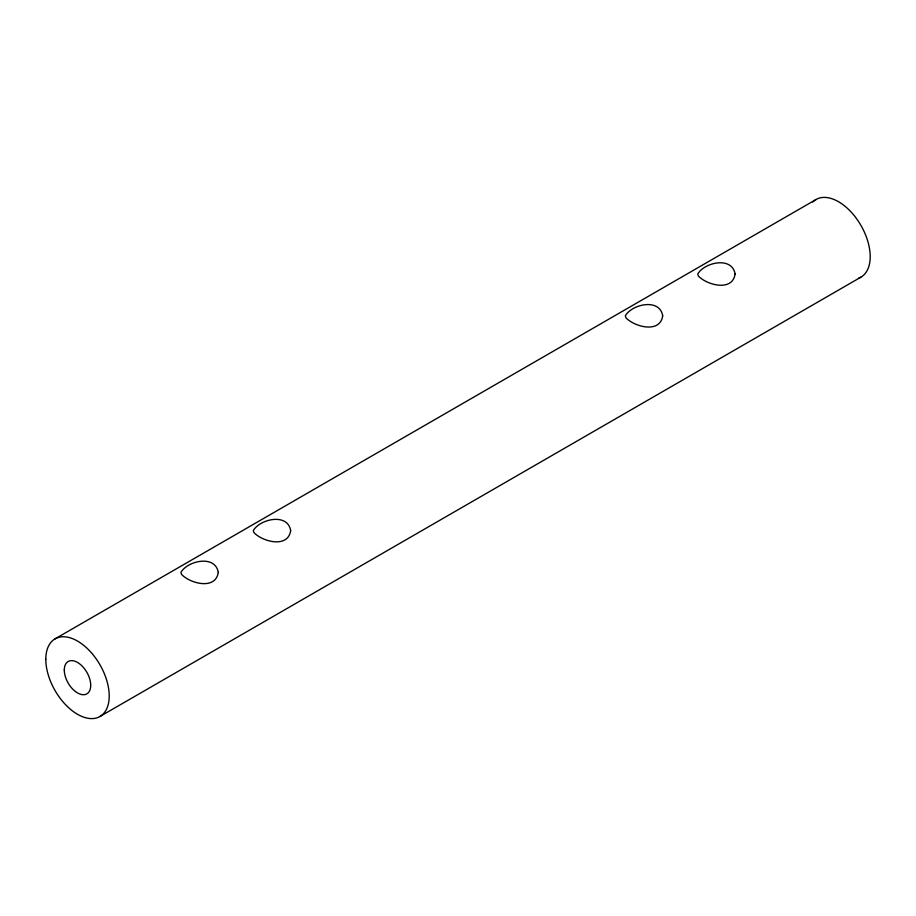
<?xml version="1.0" encoding="UTF-8"?>
<svg xmlns="http://www.w3.org/2000/svg" width="916" height="916" viewBox="0 0 916 916"><rect width="100%" height="100%" fill="white"/><g stroke="black" fill="none" stroke-linecap="round" stroke-linejoin="round"><path stroke-width="1.37" d="M55.086 638.841L816.076 199.493M99.924 716.507L860.914 277.159M812.836 202.001A44.838 25.888 60 0 1 860.319 224.363A44.838 25.888 60 0 1 858.452 278.292M218.271 572.374C215.752 590.362 190.081 583.561 181.54 574.378L180.899 572.374C187.746 560.649 215.294 554.512 218.271 572.374M290.67 530.57C288.151 548.558 262.48 541.757 253.938 532.585L253.297 530.57C260.144 518.857 287.693 512.708 290.67 530.57M662.703 315.78C660.184 333.767 634.513 326.966 625.972 317.783L625.33 315.78C632.177 304.055 659.726 297.918 662.703 315.78M735.101 273.987C732.582 291.964 706.912 285.162 698.37 275.991L697.729 273.987C704.576 262.262 732.124 256.114 735.101 273.987M45.8 659.371A44.838 25.888 60 0 0 93.363 718.533A44.838 25.888 60 0 0 93.363 655.123A44.838 25.888 60 0 0 45.8 659.371M64.292 670.043A18.686 10.786 60 0 0 84.112 694.706A18.686 10.786 60 0 0 84.112 668.279A18.686 10.786 60 0 0 64.292 670.043"/></g></svg>
